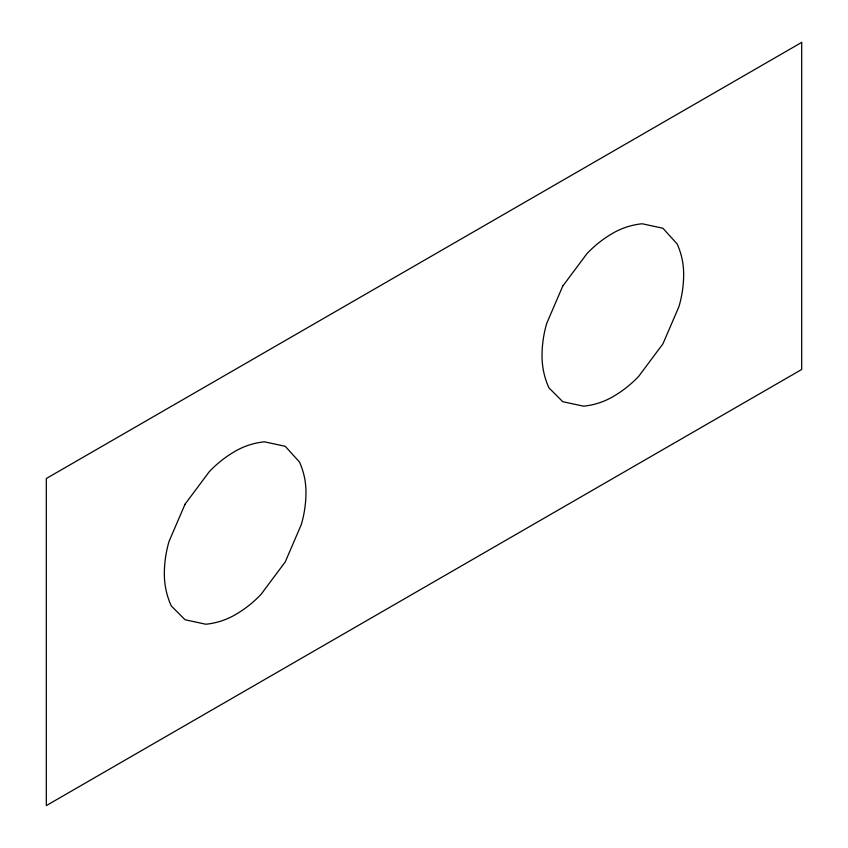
<?xml version="1.0" encoding="UTF-8"?>
<svg xmlns="http://www.w3.org/2000/svg" width="848" height="848" viewBox="0 0 848 848"><rect width="100%" height="100%" fill="white"/><g stroke="black" fill="none" stroke-linecap="round" stroke-linejoin="round"><path stroke-width="1.27" d="M185.087 504.115L169.081 541.31A114.448 114.448 0 0 0 164.342 573.916A77.592 77.592 0 0 0 171.243 605.896L185.087 619.761L205.82 624.234A73.076 73.076 0 0 0 235.161 614.8A114.448 114.448 0 0 0 261.014 594.395L285.235 561.938L301.231 524.742A114.448 114.448 0 0 0 305.969 492.147A73.076 73.076 0 0 0 299.482 462.022L285.235 446.292L264.491 441.819A73.076 73.076 0 0 0 235.161 451.253A114.448 114.448 0 0 0 209.297 471.668L185.087 504.115M562.765 286.062L546.769 323.258A114.448 114.448 0 0 0 542.031 355.853A77.592 77.592 0 0 0 548.921 387.843L562.765 401.708L583.509 406.181A73.076 73.076 0 0 0 612.839 396.747A114.448 114.448 0 0 0 638.703 376.332L662.913 343.885L678.919 306.69A114.448 114.448 0 0 0 683.658 274.084A73.076 73.076 0 0 0 677.16 243.97L662.913 228.239L642.18 223.766A73.076 73.076 0 0 0 612.839 233.2A114.448 114.448 0 0 0 586.986 253.605L562.765 286.062M801.689 42.4L46.311 478.516L46.311 805.6L801.689 369.484L801.689 42.4"/></g></svg>
